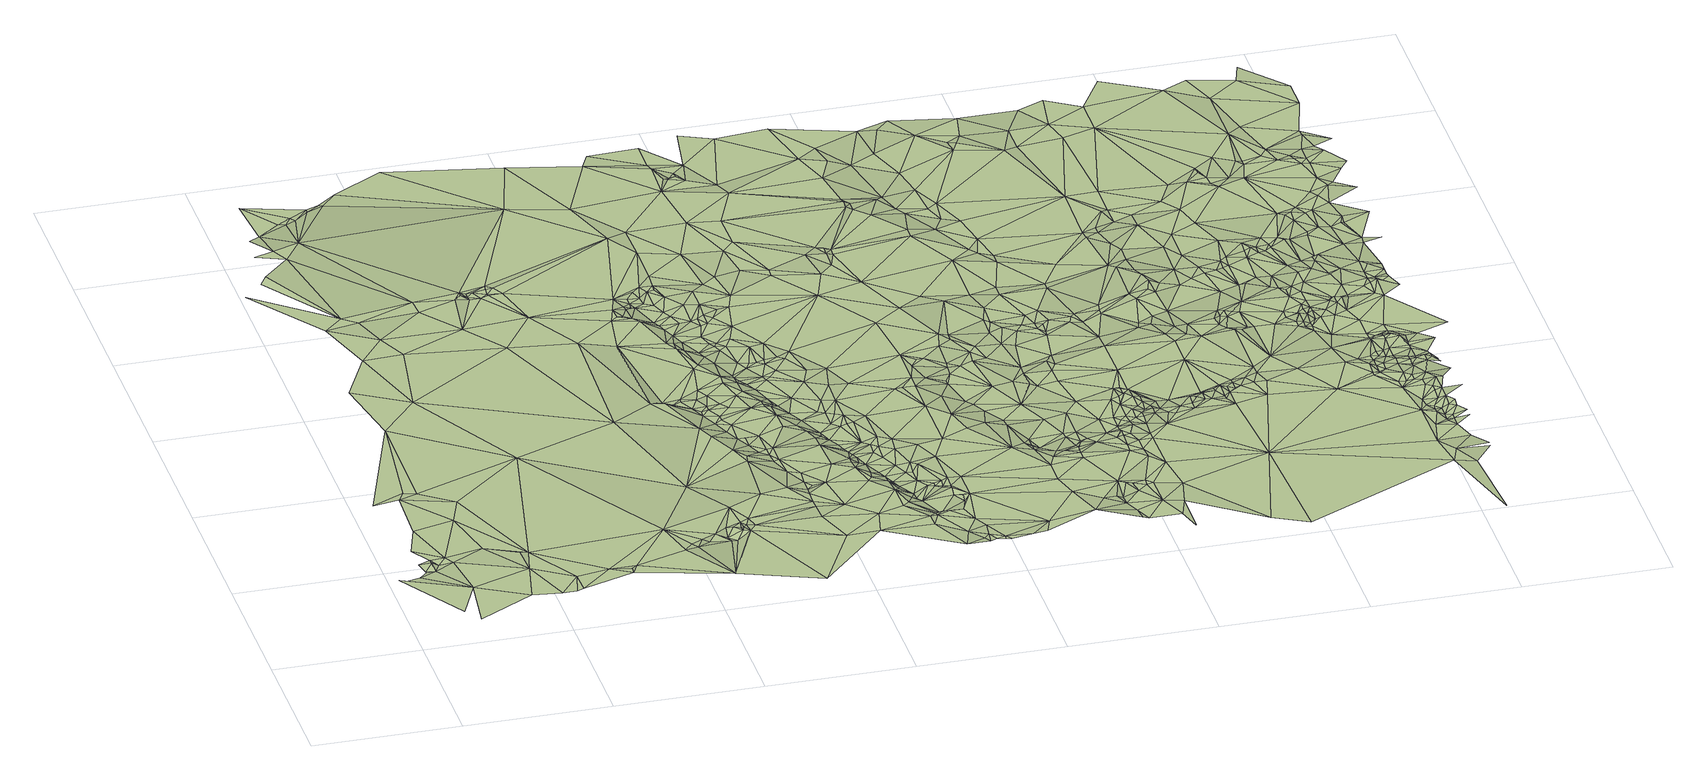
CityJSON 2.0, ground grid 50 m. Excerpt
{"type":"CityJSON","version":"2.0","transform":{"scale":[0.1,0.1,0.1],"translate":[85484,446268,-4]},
"CityObjects":{
"terrain1":{"type":"TINRelief","geometry":[{"type":"CompositeSurface","lod":"1","boundaries":[[[0,1,2]],[[0,3,4]],[[5,6,3]],[[7,8,9]],[[5,9,6]],[[10,8,7]],[[7,9,5]],[[5,3,0]],[[11,7,5]],[[11,10,7]],[[10,12,13]],[[11,12,10]],[[11,5,14]],[[15,13,12]],[[14,5,0]],[[11,14,12]],[[16,0,17]],[[18,19,20]],[[21,12,14]],[[22,15,12]],[[14,0,23]],[[22,20,15]],[[21,22,12]],[[16,23,0]],[[18,20,24]],[[25,19,18]],[[21,14,23]],[[24,20,26]],[[26,20,22]],[[25,18,24]],[[16,27,23]],[[28,22,21]],[[29,21,23]],[[28,21,29]],[[26,22,28]],[[28,29,23]],[[23,27,30]],[[28,23,30]],[[27,31,30]],[[31,32,30]],[[33,24,26]],[[33,25,24]],[[28,30,34]],[[35,36,25]],[[34,30,32]],[[33,26,28]],[[35,37,36]],[[34,32,38]],[[35,25,33]],[[39,40,41]],[[40,42,43]],[[44,28,34]],[[34,38,45]],[[34,45,46]],[[37,47,39]],[[48,37,35]],[[38,46,45]],[[40,49,42]],[[44,33,28]],[[50,40,39]],[[49,51,52]],[[50,39,47]],[[48,47,37]],[[51,53,54]],[[44,34,46]],[[55,51,49]],[[55,53,51]],[[38,56,46]],[[57,49,40]],[[58,53,59]],[[50,57,40]],[[50,47,60]],[[55,61,53]],[[62,48,35]],[[59,53,61]],[[35,33,63]],[[44,46,64]],[[57,55,49]],[[48,65,47]],[[46,56,64]],[[66,58,59]],[[67,61,55]],[[66,59,61]],[[50,60,57]],[[68,58,66]],[[66,61,67]],[[69,67,55]],[[60,47,65]],[[44,64,70]],[[44,71,33]],[[72,70,64]],[[72,64,56]],[[44,70,73]],[[68,66,67]],[[62,35,63]],[[69,55,74]],[[72,73,70]],[[62,65,48]],[[68,67,69]],[[44,73,75]],[[76,55,57]],[[72,77,73]],[[63,33,71]],[[72,56,78]],[[68,69,79]],[[73,77,75]],[[80,57,60]],[[72,78,77]],[[69,74,79]],[[80,60,65]],[[44,75,81]],[[78,75,77]],[[82,78,56]],[[44,81,71]],[[83,75,78]],[[83,84,75]],[[85,82,56]],[[76,57,80]],[[79,74,86]],[[83,78,82]],[[83,87,84]],[[88,80,65]],[[81,75,84]],[[89,83,82]],[[90,85,56]],[[89,87,83]],[[91,84,87]],[[88,65,92]],[[62,93,65]],[[89,94,87]],[[76,80,95]],[[85,89,82]],[[88,95,80]],[[91,87,94]],[[81,84,91]],[[89,96,94]],[[85,96,89]],[[91,94,96]],[[76,95,97]],[[98,74,55]],[[88,97,95]],[[91,96,99]],[[85,99,96]],[[76,97,100]],[[92,65,93]],[[101,99,85]],[[102,91,99]],[[88,92,97]],[[100,97,103]],[[102,81,91]],[[76,98,55]],[[102,99,101]],[[103,97,92]],[[62,63,104]],[[76,100,105]],[[71,81,106]],[[100,103,105]],[[63,71,107]],[[103,92,108]],[[108,92,109]],[[103,108,110]],[[103,110,105]],[[62,104,93]],[[102,106,81]],[[92,93,109]],[[111,108,109]],[[110,108,112]],[[105,110,112]],[[98,86,74]],[[104,63,113]],[[111,112,108]],[[111,109,93]],[[114,101,85]],[[90,114,85]],[[63,107,113]],[[115,71,106]],[[116,102,101]],[[117,107,71]],[[118,117,71]],[[115,118,71]],[[119,106,102]],[[76,105,98]],[[113,120,121]],[[113,121,122]],[[107,120,113]],[[121,120,122]],[[123,101,114]],[[104,113,124]],[[116,101,123]],[[98,125,86]],[[120,126,122]],[[119,102,116]],[[124,113,122]],[[104,127,93]],[[115,106,128]],[[111,93,129]],[[107,130,120]],[[131,126,120]],[[132,122,126]],[[133,118,115]],[[117,134,107]],[[128,106,119]],[[90,135,114]],[[136,117,118]],[[131,120,130]],[[137,132,126]],[[131,137,126]],[[107,138,130]],[[104,124,127]],[[133,139,118]],[[107,134,138]],[[133,115,140]],[[136,134,117]],[[105,112,141]],[[115,128,142]],[[136,118,143]],[[144,132,137]],[[131,130,145]],[[111,141,112]],[[144,137,131]],[[143,118,139]],[[93,127,146]],[[128,119,147]],[[131,145,148]],[[145,130,149]],[[115,142,140]],[[150,122,132]],[[124,122,150]],[[130,138,151]],[[133,152,139]],[[128,147,153]],[[144,131,148]],[[133,140,152]],[[154,138,134]],[[149,130,151]],[[148,145,149]],[[136,154,134]],[[151,138,155]],[[144,156,132]],[[154,155,138]],[[116,123,157]],[[136,143,158]],[[93,146,129]],[[128,153,159]],[[128,159,142]],[[119,116,157]],[[143,139,160]],[[147,119,157]],[[144,148,161]],[[162,123,114]],[[160,139,152]],[[136,158,163]],[[136,163,154]],[[164,148,149]],[[140,142,165]],[[158,143,163]],[[152,140,165]],[[166,149,151]],[[143,160,163]],[[144,161,156]],[[167,159,153]],[[168,142,159]],[[168,165,142]],[[169,153,147]],[[150,132,156]],[[160,152,170]],[[170,152,165]],[[164,161,148]],[[124,171,127]],[[166,164,149]],[[163,160,170]],[[167,153,169]],[[172,151,155]],[[169,147,157]],[[172,155,154]],[[157,123,162]],[[167,169,159]],[[168,159,169]],[[162,114,135]],[[146,127,173]],[[105,141,98]],[[124,150,174]],[[124,175,171]],[[173,127,176]],[[124,174,175]],[[166,151,172]],[[177,156,161]],[[111,129,141]],[[146,173,178]],[[179,161,164]],[[180,125,98]],[[168,181,165]],[[182,154,163]],[[173,176,178]],[[176,127,171]],[[166,179,164]],[[163,170,183]],[[184,170,165]],[[146,178,185]],[[186,150,156]],[[168,169,181]],[[185,178,176]],[[146,187,129]],[[177,161,179]],[[146,185,187]],[[172,154,182]],[[186,156,177]],[[166,172,179]],[[188,174,150]],[[189,169,157]],[[175,174,190]],[[176,171,191]],[[188,150,186]],[[185,176,192]],[[193,129,187]],[[182,163,183]],[[187,185,194]],[[184,165,181]],[[188,195,174]],[[196,171,175]],[[195,190,174]],[[197,183,170]],[[198,129,193]],[[193,187,194]],[[199,175,190]],[[176,191,192]],[[177,179,200]],[[194,185,192]],[[172,201,179]],[[202,191,171]],[[203,157,162]],[[202,171,196]],[[196,175,199]],[[204,190,195]],[[205,195,188]],[[206,170,184]],[[198,207,129]],[[193,194,192]],[[208,181,169]],[[162,135,209]],[[186,177,210]],[[197,170,206]],[[188,186,211]],[[201,200,179]],[[210,177,200]],[[172,182,212]],[[172,212,213]],[[204,199,190]],[[172,213,201]],[[204,195,214]],[[205,188,211]],[[198,193,215]],[[193,192,216]],[[205,214,195]],[[189,208,169]],[[207,217,129]],[[186,210,218]],[[219,182,183]],[[189,157,203]],[[211,186,220]],[[198,215,207]],[[221,212,182]],[[221,213,212]],[[186,218,220]],[[222,192,191]],[[193,216,215]],[[216,192,223]],[[224,191,202]],[[210,200,225]],[[219,183,197]],[[226,200,201]],[[227,202,196]],[[227,196,199]],[[228,201,213]],[[218,210,229]],[[223,192,230]],[[221,228,213]],[[209,135,231]],[[204,232,199]],[[229,210,233]],[[231,135,234]],[[235,184,181]],[[226,225,200]],[[221,182,236]],[[230,192,222]],[[204,214,237]],[[208,238,181]],[[215,217,207]],[[203,162,239]],[[226,201,228]],[[210,225,233]],[[224,222,191]],[[219,240,182]],[[216,223,230]],[[162,209,239]],[[205,241,214]],[[235,181,238]],[[227,224,202]],[[215,216,242]],[[205,211,241]],[[221,243,228]],[[180,98,244]],[[236,182,240]],[[221,236,243]],[[211,220,245]],[[216,230,242]],[[215,242,217]],[[197,206,246]],[[226,228,243]],[[219,197,247]],[[248,129,217]],[[220,218,249]],[[206,184,250]],[[189,251,208]],[[227,199,252]],[[204,237,232]],[[218,229,253]],[[98,141,244]],[[214,254,237]],[[214,241,254]],[[219,247,240]],[[232,255,199]],[[253,229,233]],[[256,238,208]],[[197,246,247]],[[235,257,184]],[[258,208,251]],[[211,245,241]],[[246,206,250]],[[252,199,255]],[[259,230,222]],[[233,225,260]],[[250,184,261]],[[256,235,238]],[[189,262,251]],[[263,261,184]],[[259,242,230]],[[227,252,224]],[[217,242,264]],[[220,249,245]],[[248,141,129]],[[257,263,184]],[[265,225,226]],[[266,203,239]],[[265,226,243]],[[218,253,249]],[[267,222,224]],[[268,208,258]],[[268,256,208]],[[189,203,262]],[[247,246,250]],[[265,243,236]],[[269,232,237]],[[270,264,242]],[[256,271,235]],[[259,270,242]],[[269,237,254]],[[258,251,272]],[[217,264,273]],[[235,274,257]],[[266,239,275]],[[253,233,260]],[[271,274,235]],[[267,259,222]],[[252,267,224]],[[276,254,241]],[[209,275,239]],[[277,236,240]],[[276,241,245]],[[259,264,270]],[[260,225,265]],[[276,269,254]],[[262,272,251]],[[266,278,203]],[[268,271,256]],[[209,231,279]],[[280,240,247]],[[268,258,281]],[[282,245,249]],[[262,203,283]],[[232,284,255]],[[258,272,281]],[[252,255,285]],[[248,217,273]],[[286,247,250]],[[277,265,236]],[[231,234,287]],[[209,279,275]],[[266,288,278]],[[289,269,276]],[[203,290,283]],[[262,291,272]],[[203,278,290]],[[262,283,292]],[[255,284,285]],[[250,261,293]],[[279,231,287]],[[269,294,232]],[[282,249,295]],[[262,292,291]],[[296,253,260]],[[293,261,263]],[[257,293,263]],[[253,297,249]],[[266,275,298]],[[299,276,245]],[[252,285,300]],[[301,274,271]],[[299,245,282]],[[266,298,288]],[[252,300,267]],[[268,301,271]],[[302,264,259]],[[303,257,274]],[[290,292,283]],[[280,304,240]],[[304,277,240]],[[232,294,284]],[[285,284,305]],[[249,297,295]],[[288,306,278]],[[286,280,247]],[[278,306,290]],[[307,275,279]],[[302,259,267]],[[296,308,253]],[[268,281,309]],[[289,294,269]],[[299,289,276]],[[286,250,293]],[[272,309,281]],[[285,305,300]],[[299,282,295]],[[284,310,305]],[[298,275,307]],[[253,308,297]],[[291,311,272]],[[307,279,312]],[[260,265,313]],[[314,244,141]],[[287,234,315]],[[296,260,313]],[[316,291,292]],[[303,293,257]],[[295,297,317]],[[301,303,274]],[[318,273,264]],[[268,319,301]],[[320,265,277]],[[284,294,310]],[[290,316,292]],[[299,295,317]],[[302,267,300]],[[298,307,312]],[[268,309,319]],[[248,314,141]],[[288,321,306]],[[306,321,290]],[[279,287,322]],[[234,323,315]],[[305,310,324]],[[325,304,280]],[[296,313,308]],[[311,309,272]],[[180,244,326]],[[305,324,300]],[[320,277,304]],[[279,322,312]],[[327,280,286]],[[320,313,265]],[[316,311,291]],[[328,286,293]],[[299,329,289]],[[297,330,317]],[[302,318,264]],[[327,325,280]],[[289,329,294]],[[297,308,331]],[[299,317,329]],[[298,312,332]],[[288,298,333]],[[327,286,328]],[[319,334,301]],[[321,316,290]],[[287,315,335]],[[334,303,301]],[[336,248,273]],[[337,328,293]],[[338,304,325]],[[339,293,303]],[[310,294,340]],[[338,320,304]],[[317,330,329]],[[288,341,321]],[[297,331,330]],[[310,340,324]],[[337,327,328]],[[287,335,342]],[[335,315,323]],[[324,340,300]],[[337,293,339]],[[309,343,319]],[[322,287,342]],[[344,311,316]],[[334,339,303]],[[312,322,332]],[[345,308,313]],[[338,325,327]],[[343,334,319]],[[346,309,311]],[[288,347,341]],[[345,331,308]],[[298,332,348]],[[349,302,300]],[[346,311,344]],[[335,323,350]],[[351,316,321]],[[336,273,318]],[[336,314,248]],[[352,313,320]],[[288,353,347]],[[346,343,309]],[[288,333,353]],[[354,344,316]],[[355,327,337]],[[333,298,348]],[[352,320,338]],[[341,351,321]],[[356,329,330]],[[357,339,334]],[[358,316,351]],[[355,338,327]],[[356,330,331]],[[357,334,343]],[[355,337,339]],[[346,344,354]],[[349,300,340]],[[335,350,359]],[[342,335,359]],[[358,354,316]],[[349,318,302]],[[358,351,341]],[[345,356,331]],[[360,332,322]],[[361,341,347]],[[350,362,359]],[[358,341,361]],[[355,339,357]],[[345,313,363]],[[361,347,364]],[[365,244,314]],[[363,313,352]],[[360,348,332]],[[346,366,343]],[[359,362,367]],[[364,347,353]],[[333,348,368]],[[358,369,354]],[[358,361,369]],[[346,354,370]],[[357,343,366]],[[369,361,364]],[[333,360,353]],[[371,352,338]],[[333,368,360]],[[345,363,356]],[[364,353,360]],[[368,348,360]],[[336,318,372]],[[349,372,318]],[[369,370,354]],[[346,370,366]],[[359,367,373]],[[369,364,374]],[[322,342,375]],[[365,326,244]],[[374,364,360]],[[371,363,352]],[[336,376,314]],[[342,359,375]],[[369,374,370]],[[377,338,355]],[[294,329,378]],[[360,322,375]],[[294,378,340]],[[379,357,366]],[[380,355,357]],[[377,371,338]],[[381,372,349]],[[336,372,382]],[[356,378,329]],[[375,359,373]],[[379,366,370]],[[376,365,314]],[[378,349,340]],[[336,382,376]],[[381,382,372]],[[380,357,379]],[[375,373,383]],[[384,381,349]],[[385,386,326]],[[380,377,355]],[[387,356,363]],[[388,363,371]],[[374,360,389]],[[374,390,370]],[[391,326,365]],[[392,371,377]],[[379,370,390]],[[393,382,381]],[[394,376,382]],[[378,384,349]],[[360,375,395]],[[385,326,391]],[[393,381,384]],[[380,396,377]],[[393,394,382]],[[380,379,397]],[[398,386,385]],[[394,399,376]],[[387,378,356]],[[375,383,400]],[[388,371,392]],[[379,401,397]],[[392,377,396]],[[380,402,396]],[[391,365,403]],[[365,404,403]],[[360,395,389]],[[379,390,401]],[[388,387,363]],[[405,365,376]],[[392,396,402]],[[391,403,406]],[[365,407,404]],[[403,404,406]],[[374,408,390]],[[380,409,402]],[[380,397,409]],[[374,389,408]],[[405,376,399]],[[404,410,406]],[[391,406,411]],[[412,393,384]],[[413,394,393]],[[392,402,414]],[[404,407,410]],[[415,397,401]],[[385,391,416]],[[406,410,411]],[[395,375,400]],[[378,412,384]],[[417,407,365]],[[398,385,416]],[[410,407,411]],[[391,411,416]],[[388,392,418]],[[392,414,418]],[[415,401,390]],[[419,409,397]],[[420,399,394]],[[402,409,421]],[[402,421,414]],[[416,411,407]],[[405,417,365]],[[422,397,415]],[[388,418,423]],[[412,413,393]],[[419,397,424]],[[422,424,397]],[[419,421,409]],[[388,423,425]],[[425,423,418]],[[416,407,417]],[[420,394,413]],[[415,390,426]],[[427,418,414]],[[421,428,414]],[[390,408,429]],[[390,429,430]],[[426,390,430]],[[395,400,431]],[[432,414,428]],[[427,425,418]],[[387,433,378]],[[434,412,378]],[[435,422,415]],[[435,415,426]],[[388,425,436]],[[427,414,432]],[[437,430,429]],[[438,429,408]],[[388,439,387]],[[421,432,428]],[[440,430,437]],[[426,430,441]],[[441,430,440]],[[442,413,412]],[[389,395,443]],[[444,437,429]],[[444,440,437]],[[389,445,408]],[[434,378,433]],[[444,441,440]],[[446,425,427]],[[419,447,421]],[[419,424,447]],[[400,448,431]],[[438,449,429]],[[444,429,449]],[[436,425,446]],[[395,431,443]],[[434,442,412]],[[450,416,417]],[[451,424,422]],[[452,413,442]],[[388,436,439]],[[438,408,445]],[[420,413,452]],[[421,447,432]],[[453,454,400]],[[454,448,400]],[[451,422,435]],[[455,427,432]],[[438,456,449]],[[450,457,416]],[[405,399,458]],[[387,439,433]],[[435,426,459]],[[455,446,427]],[[426,441,459]],[[389,443,445]],[[448,460,431]],[[420,452,461]],[[462,452,442]],[[444,463,441]],[[434,462,442]],[[438,464,456]],[[420,465,399]],[[451,447,424]],[[455,432,447]],[[420,461,466]],[[443,431,460]],[[444,449,467]],[[466,461,452]],[[438,445,464]],[[466,452,462]],[[468,460,448]],[[453,469,454]],[[470,436,446]],[[471,449,456]],[[451,435,459]],[[470,446,455]],[[443,460,468]],[[472,417,405]],[[441,463,459]],[[439,436,473]],[[474,456,464]],[[444,467,463]],[[475,456,474]],[[455,447,476]],[[467,449,471]],[[475,471,456]],[[477,468,448]],[[470,473,436]],[[434,433,478]],[[443,468,479]],[[480,439,473]],[[470,455,476]],[[481,448,454]],[[481,454,469]],[[477,479,468]],[[482,447,451]],[[482,476,447]],[[443,479,483]],[[484,471,475]],[[485,474,464]],[[420,466,465]],[[439,486,433]],[[480,473,487]],[[488,467,471]],[[485,475,474]],[[481,477,448]],[[399,465,458]],[[450,417,472]],[[488,471,484]],[[470,487,473]],[[477,483,479]],[[489,463,467]],[[451,459,490]],[[470,476,491]],[[492,464,445]],[[488,489,467]],[[485,484,475]],[[480,486,439]],[[492,445,443]],[[493,443,483]],[[490,459,463]],[[494,488,484]],[[495,481,469]],[[482,451,496]],[[470,491,487]],[[478,433,486]],[[497,483,477]],[[494,489,488]],[[434,498,462]],[[490,463,489]],[[485,494,484]],[[466,462,498]],[[451,499,496]],[[482,500,476]],[[481,497,477]],[[493,483,497]],[[492,485,464]],[[476,500,491]],[[480,487,501]],[[405,458,502]],[[405,502,503]],[[482,496,504]],[[451,490,505]],[[481,506,497]],[[494,507,489]],[[508,443,493]],[[472,405,503]],[[451,505,499]],[[493,497,506]],[[487,491,509]],[[485,507,494]],[[482,504,500]],[[510,481,495]],[[511,486,480]],[[510,495,512]],[[434,478,513]],[[499,504,496]],[[466,514,465]],[[490,489,515]],[[508,492,443]],[[511,480,501]],[[509,491,500]],[[501,487,509]],[[466,516,514]],[[515,489,507]],[[517,507,485]],[[518,506,481]],[[519,485,492]],[[519,517,485]],[[518,481,510]],[[520,493,506]],[[521,478,486]],[[522,504,499]],[[505,490,515]],[[523,450,472]],[[466,524,516]],[[505,525,499]],[[526,507,517]],[[527,500,504]],[[520,508,493]],[[528,509,500]],[[519,529,517]],[[519,492,530]],[[466,498,524]],[[525,522,499]],[[434,513,498]],[[520,506,518]],[[501,509,531]],[[511,501,532]],[[526,517,529]],[[515,507,533]],[[526,534,507]],[[511,535,486]],[[508,530,492]],[[507,534,533]],[[536,458,465]],[[532,501,531]],[[536,465,514]],[[527,504,522]],[[519,537,529]],[[536,502,458]],[[526,529,538]],[[519,530,537]],[[526,538,534]],[[521,486,535]],[[511,532,535]],[[520,530,508]],[[515,533,539]],[[529,537,538]],[[521,513,478]],[[540,509,528]],[[528,500,541]],[[540,531,509]],[[542,505,515]],[[534,543,533]],[[534,538,543]],[[541,500,527]],[[533,544,539]],[[545,518,510]],[[542,515,539]],[[532,531,546]],[[520,547,530]],[[530,547,537]],[[548,502,536]],[[549,525,505]],[[548,536,514]],[[550,527,522]],[[538,537,551]],[[533,552,544]],[[533,543,552]],[[472,503,553]],[[548,514,516]],[[523,472,554]],[[538,551,543]],[[555,503,502]],[[539,544,556]],[[532,557,535]],[[540,546,531]],[[541,527,550]],[[537,547,551]],[[544,552,556]],[[521,535,558]],[[542,559,505]],[[560,539,556]],[[472,553,554]],[[543,561,552]],[[562,540,528]],[[532,546,557]],[[542,539,560]],[[543,551,561]],[[552,563,556]],[[564,522,525]],[[562,528,541]],[[555,502,548]],[[549,505,559]],[[552,561,563]],[[524,565,516]],[[566,548,516]],[[567,553,503]],[[540,568,546]],[[569,556,563]],[[569,560,556]],[[557,558,535]],[[564,550,522]],[[521,570,513]],[[542,560,571]],[[563,561,572]],[[566,516,565]],[[521,558,570]],[[555,567,503]],[[569,563,573]],[[563,572,573]],[[562,568,540]],[[574,551,547]],[[498,575,524]],[[542,571,559]],[[569,576,560]],[[577,571,560]],[[564,525,549]],[[557,546,578]],[[574,561,551]],[[546,568,578]],[[554,553,567]],[[566,555,548]],[[579,572,561]],[[513,580,498]],[[581,569,573]],[[582,577,560]],[[583,559,571]],[[582,560,576]],[[583,571,577]],[[579,573,572]],[[584,520,518]],[[581,576,569]],[[585,541,550]],[[575,565,524]],[[523,554,586]],[[562,587,568]],[[568,588,578]],[[589,559,583]],[[590,549,559]],[[557,591,558]],[[568,587,588]],[[574,579,561]],[[557,578,591]],[[590,559,589]],[[498,580,575]],[[592,583,577]],[[593,581,573]],[[592,577,582]],[[593,573,579]],[[594,582,576]],[[592,589,583]],[[594,576,581]],[[584,547,520]],[[578,588,595]],[[596,590,589]],[[570,597,513]],[[587,595,588]],[[596,589,592]],[[598,582,594]],[[598,592,582]],[[578,595,591]],[[599,594,581]],[[566,565,600]],[[564,549,590]],[[599,581,593]],[[584,518,545]],[[601,562,541]],[[513,602,580]],[[603,555,566]],[[564,585,550]],[[604,593,579]],[[605,587,562]],[[586,554,567]],[[606,579,574]],[[564,590,596]],[[575,607,565]],[[604,599,593]],[[598,594,608]],[[513,597,602]],[[608,596,592]],[[598,608,592]],[[555,609,567]],[[608,594,599]],[[610,570,558]],[[606,604,579]],[[605,595,587]],[[558,591,611]],[[608,599,604]],[[607,600,565]],[[584,574,547]],[[603,566,600]],[[612,606,574]],[[591,595,613]],[[575,580,614]],[[601,541,585]],[[615,596,608]],[[603,609,555]],[[614,580,602]],[[615,608,604]],[[610,597,570]],[[601,605,562]],[[616,604,606]],[[575,617,607]],[[618,567,609]],[[619,602,597]],[[605,613,595]],[[586,567,618]],[[575,614,617]],[[610,558,611]],[[620,612,574]],[[616,606,612]],[[619,614,602]],[[616,615,604]],[[591,613,621]],[[607,622,600]],[[591,621,611]],[[584,545,623]],[[603,600,622]],[[617,622,607]],[[624,613,605]],[[620,616,612]],[[601,624,605]],[[625,564,596]],[[624,621,613]],[[626,615,616]],[[625,596,615]],[[627,619,597]],[[628,616,620]],[[629,586,618]],[[628,626,616]],[[630,615,626]],[[631,620,574]],[[610,627,597]],[[632,621,624]],[[633,611,621]],[[634,624,601]],[[635,585,564]],[[636,615,630]],[[637,601,585]],[[584,631,574]],[[638,618,609]],[[639,626,628]],[[640,628,620]],[[639,630,626]],[[603,641,609]],[[640,639,628]],[[603,622,641]],[[629,642,586]],[[633,621,632]],[[632,624,634]],[[643,630,639]],[[640,620,644]],[[629,618,638]],[[636,630,643]],[[625,615,636]],[[643,639,640]],[[637,634,601]],[[645,614,619]],[[646,610,611]],[[643,640,644]],[[631,644,620]],[[635,564,625]],[[637,585,647]],[[648,636,643]],[[648,643,644]],[[649,617,614]],[[649,622,617]],[[629,638,642]],[[633,646,611]],[[635,647,585]],[[638,609,641]],[[650,636,648]],[[645,619,627]],[[646,627,610]],[[648,644,651]],[[637,652,634]],[[651,644,653]],[[631,653,644]],[[654,632,634]],[[655,636,650]],[[654,633,632]],[[655,625,636]],[[656,650,648]],[[656,648,651]],[[657,651,653]],[[655,650,656]],[[631,657,653]],[[658,652,637]],[[659,634,652]],[[656,651,657]],[[660,631,584]],[[658,637,647]],[[661,655,656]],[[661,656,657]],[[662,625,655]],[[659,654,634]],[[663,641,622]],[[664,655,661]],[[665,661,657]],[[666,652,658]],[[667,633,654]],[[638,641,668]],[[662,655,664]],[[660,657,631]],[[664,661,665]],[[658,647,669]],[[584,623,670]],[[671,665,657]],[[672,642,638]],[[667,646,633]],[[673,647,635]],[[666,659,652]],[[674,635,625]],[[649,614,645]],[[646,675,627]],[[671,664,665]],[[666,658,669]],[[638,668,676]],[[673,669,647]],[[671,657,660]],[[677,668,641]],[[645,627,675]],[[678,662,664]],[[679,625,662]],[[649,663,622]],[[678,664,671]],[[674,673,635]],[[666,680,659]],[[666,669,680]],[[659,681,654]],[[676,668,677]],[[679,674,625]],[[682,678,671]],[[683,669,673]],[[672,638,676]],[[682,671,660]],[[667,654,684]],[[679,662,678]],[[663,677,641]],[[680,669,683]],[[683,673,674]],[[654,681,685]],[[686,659,680]],[[687,660,584]],[[686,681,659]],[[688,646,667]],[[654,685,684]],[[689,678,682]],[[690,682,660]],[[646,691,675]],[[663,676,677]],[[667,684,692]],[[688,667,692]],[[679,678,689]],[[690,689,682]],[[645,675,693]],[[686,685,681]],[[688,694,646]],[[646,694,691]],[[683,674,695]],[[691,693,675]],[[696,685,686]],[[696,684,685]],[[645,693,697]],[[698,680,683]],[[699,674,679]],[[700,686,680]],[[701,695,674]],[[702,683,695]],[[703,672,676]],[[704,679,689]],[[699,701,674]],[[705,692,684]],[[645,697,706]],[[700,696,686]],[[703,676,663]],[[705,688,692]],[[649,645,706]],[[698,683,702]],[[690,660,687]],[[707,689,690]],[[705,684,696]],[[708,697,693]],[[649,709,663]],[[704,699,679]],[[710,693,691]],[[688,711,694]],[[710,691,694]],[[712,702,695]],[[707,704,689]],[[713,695,701]],[[703,663,709]],[[708,706,697]],[[705,696,700]],[[714,700,680]],[[715,701,699]],[[714,680,698]],[[712,698,702]],[[713,712,695]],[[716,687,584]],[[704,715,699]],[[649,706,717]],[[710,708,693]],[[705,711,688]],[[715,718,701]],[[584,670,719]],[[713,701,718]],[[720,698,712]],[[707,690,687]],[[720,712,713]],[[717,706,708]],[[721,649,717]],[[722,715,704]],[[711,710,694]],[[723,672,703]],[[724,705,700]],[[720,713,725]],[[716,584,719]],[[722,718,715]],[[649,726,709]],[[727,713,718]],[[727,725,713]],[[728,717,708]],[[729,698,720]],[[714,724,700]],[[727,718,722]],[[728,708,710]],[[729,720,725]],[[730,703,709]],[[731,705,724]],[[732,711,705]],[[721,726,649]],[[733,722,704]],[[729,714,698]],[[727,729,725]],[[731,732,705]],[[734,704,707]],[[735,724,714]],[[727,722,733]],[[736,710,711]],[[735,731,724]],[[732,736,711]],[[723,703,730]],[[737,733,704]],[[726,730,709]],[[738,707,687]],[[739,721,717]],[[739,717,728]],[[729,740,714]],[[735,714,740]],[[741,731,735]],[[742,729,727]],[[731,743,732]],[[742,727,733]],[[744,728,710]],[[745,737,704]],[[734,745,704]],[[741,735,740]],[[744,710,736]],[[738,734,707]],[[741,743,731]],[[746,740,729]],[[732,747,736]],[[748,749,733]],[[748,733,737]],[[750,741,740]],[[742,733,749]],[[721,751,726]],[[738,687,752]],[[753,723,730]],[[750,743,741]],[[732,743,747]],[[754,746,729]],[[744,739,728]],[[750,740,755]],[[752,687,756]],[[757,758,670]],[[759,719,670]],[[742,760,729]],[[750,755,743]],[[761,748,737]],[[762,721,739]],[[763,756,687]],[[746,764,740]],[[765,749,748]],[[751,730,726]],[[761,737,766]],[[716,763,687]],[[767,744,736]],[[754,729,768]],[[747,767,736]],[[742,749,769]],[[745,766,737]],[[758,759,670]],[[740,764,755]],[[743,755,770]],[[765,748,761]],[[729,760,768]],[[765,769,749]],[[762,751,721]],[[771,734,738]],[[772,761,766]],[[743,770,747]],[[745,773,766]],[[754,764,746]],[[772,766,773]],[[774,716,719]],[[775,745,734]],[[776,765,761]],[[776,761,772]],[[738,752,777]],[[778,742,769]],[[771,738,777]],[[779,719,759]],[[775,773,745]],[[776,769,765]],[[755,780,770]],[[781,753,730]],[[782,772,773]],[[755,764,780]],[[774,719,783]],[[784,752,756]],[[778,760,742]],[[785,769,776]],[[782,776,772]],[[786,777,752]],[[786,752,784]],[[781,730,751]],[[758,787,759]],[[785,778,769]],[[754,788,764]],[[770,789,747]],[[790,773,775]],[[791,716,774]],[[790,782,773]],[[792,784,756]],[[793,776,782]],[[754,768,788]],[[771,777,794]],[[785,776,795]],[[786,796,777]],[[771,797,734]],[[770,780,798]],[[792,756,763]],[[783,719,779]],[[795,776,793]],[[768,760,799]],[[786,784,800]],[[775,734,801]],[[764,788,780]],[[802,763,716]],[[777,796,794]],[[770,798,789]],[[803,778,785]],[[804,802,716]],[[791,774,805]],[[786,800,796]],[[804,716,806]],[[774,807,805]],[[808,739,744]],[[803,785,795]],[[790,793,782]],[[771,794,809]],[[791,806,716]],[[774,783,807]],[[810,768,799]],[[811,760,778]],[[810,788,768]],[[810,799,760]],[[779,759,812]],[[803,811,778]],[[796,813,794]],[[796,800,813]],[[814,767,747]],[[815,784,792]],[[800,784,815]],[[816,792,763]],[[808,762,739]],[[817,795,793]],[[804,806,818]],[[819,790,775]],[[817,793,790]],[[820,760,811]],[[803,795,817]],[[791,805,821]],[[771,809,797]],[[820,810,760]],[[780,822,798]],[[794,823,809]],[[791,824,806]],[[807,825,805]],[[802,826,763]],[[734,797,801]],[[804,827,802]],[[816,763,828]],[[816,815,792]],[[791,821,824]],[[806,824,818]],[[807,783,825]],[[829,744,767]],[[804,818,827]],[[798,822,789]],[[794,813,830]],[[805,831,821]],[[800,832,813]],[[814,747,789]],[[809,823,833]],[[780,834,822]],[[794,830,823]],[[805,825,831]],[[835,811,803]],[[819,817,790]],[[828,763,836]],[[837,780,788]],[[800,815,832]],[[763,826,836]],[[838,815,816]],[[839,824,821]],[[835,803,817]],[[838,816,828]],[[809,833,797]],[[840,788,810]],[[841,775,801]],[[802,827,842]],[[822,843,789]],[[818,824,844]],[[802,845,826]],[[846,810,820]],[[819,775,847]],[[848,820,811]],[[849,830,813]],[[783,850,825]],[[851,821,831]],[[802,842,845]],[[849,813,832]],[[818,844,827]],[[823,852,833]],[[837,834,780]],[[822,834,843]],[[851,839,821]],[[823,830,852]],[[847,775,841]],[[762,853,751]],[[839,844,824]],[[825,854,831]],[[833,852,797]],[[848,811,835]],[[838,855,815]],[[843,814,789]],[[856,817,819]],[[840,810,846]],[[832,815,855]],[[838,828,857]],[[840,837,788]],[[834,858,843]],[[829,808,744]],[[849,859,830]],[[827,860,842]],[[828,836,857]],[[851,831,854]],[[827,844,860]],[[835,817,856]],[[830,861,852]],[[839,862,844]],[[846,820,863]],[[851,862,839]],[[842,860,845]],[[864,836,826]],[[830,859,861]],[[848,863,820]],[[837,858,834]],[[864,826,845]],[[797,865,801]],[[849,832,866]],[[838,857,855]],[[797,852,867]],[[808,853,762]],[[841,801,865]],[[832,855,868]],[[856,819,869]],[[870,843,858]],[[849,871,859]],[[864,845,860]],[[864,857,836]],[[848,835,872]],[[819,847,869]],[[832,868,866]],[[852,861,867]],[[797,873,865]],[[870,814,843]],[[835,856,872]],[[837,874,858]],[[797,867,873]],[[875,767,814]],[[849,866,871]],[[848,872,863]],[[870,858,874]],[[876,840,846]],[[844,877,860]],[[859,878,861]],[[879,864,860]],[[856,869,880]],[[865,873,881]],[[856,880,872]],[[841,865,882]],[[855,857,883]],[[879,857,864]],[[876,837,840]],[[868,855,883]],[[872,880,863]],[[875,829,767]],[[868,884,866]],[[885,847,841]],[[859,871,878]],[[886,874,837]],[[887,873,867]],[[861,888,867]],[[866,884,871]],[[846,863,889]],[[870,890,814]],[[865,881,882]],[[873,891,881]],[[870,874,890]],[[892,781,751]],[[808,893,853]],[[868,883,884]],[[808,894,893]],[[808,895,894]],[[880,869,896]],[[829,895,808]],[[887,891,873]],[[897,751,853]],[[876,886,837]],[[898,863,880]],[[885,841,882]],[[871,884,899]],[[887,867,888]],[[876,846,900]],[[861,901,888]],[[881,891,882]],[[861,878,901]],[[871,899,878]],[[886,902,874]],[[879,903,857]],[[902,890,874]],[[846,889,900]],[[887,904,891]],[[884,905,899]],[[884,883,905]],[[898,880,896]],[[857,903,883]],[[887,888,904]],[[898,889,863]],[[894,853,893]],[[891,904,882]],[[905,883,906]],[[907,869,847]],[[888,901,908]],[[899,905,909]],[[875,814,890]],[[876,910,886]],[[899,911,878]],[[882,904,912]],[[888,912,904]],[[913,896,869]],[[888,908,912]],[[876,900,914]],[[906,883,915]],[[916,905,906]],[[917,902,886]],[[878,911,901]],[[917,890,902]],[[876,914,910]],[[918,894,895]],[[918,895,829]],[[899,909,911]],[[916,909,905]],[[886,910,919]],[[907,847,885]],[[894,897,853]],[[885,882,920]],[[917,886,921]],[[916,906,922]],[[923,781,892]],[[913,898,896]],[[886,919,921]],[[882,912,920]],[[924,889,898]],[[908,920,912]],[[900,889,925]],[[900,925,914]],[[901,926,908]],[[910,914,925]],[[917,927,890]],[[928,751,897]],[[910,929,919]],[[918,897,894]],[[901,911,926]],[[907,913,869]],[[919,929,921]],[[875,890,930]],[[931,918,829]],[[910,925,929]],[[913,924,898]],[[875,931,829]],[[917,921,932]],[[908,926,920]],[[927,930,890]],[[889,933,925]],[[924,933,889]],[[928,892,751]],[[917,932,934]],[[917,934,927]],[[935,924,913]],[[885,920,936]],[[918,937,897]],[[875,930,938]],[[929,925,939]],[[921,929,940]],[[935,933,924]],[[927,938,930]],[[907,885,936]],[[931,941,918]],[[935,913,942]],[[943,931,875]],[[944,925,933]],[[907,942,913]],[[921,940,932]],[[943,875,938]],[[918,941,937]],[[944,939,925]],[[935,942,933]],[[945,934,932]],[[945,927,934]],[[946,938,927]],[[929,939,940]],[[933,942,947]],[[944,933,947]],[[945,946,927]],[[928,897,937]],[[946,943,938]],[[907,948,942]],[[942,949,947]],[[940,945,932]],[[950,937,941]],[[951,939,944]],[[942,948,949]],[[952,944,947]],[[947,949,953]],[[954,931,943]],[[946,955,943]],[[928,937,950]],[[952,951,944]],[[945,955,946]],[[931,956,941]],[[947,953,957]],[[949,948,953]],[[951,958,939]],[[940,959,945]],[[952,947,957]],[[960,950,941]],[[945,959,955]],[[961,940,939]],[[952,958,951]],[[962,943,955]],[[960,928,950]],[[961,939,958]],[[940,963,959]],[[962,954,943]],[[960,941,956]],[[964,955,959]],[[965,931,954]],[[961,963,940]],[[966,892,928]],[[931,967,956]],[[963,968,959]],[[960,969,928]],[[964,959,968]],[[962,955,970]],[[964,970,955]],[[971,892,966]],[[965,967,931]],[[969,972,928]],[[963,973,968]],[[966,928,972]],[[964,968,973]],[[960,956,969]],[[961,974,963]],[[962,975,954]],[[962,970,975]],[[976,969,956]],[[963,977,973]],[[965,954,975]],[[964,973,977]],[[978,976,956]],[[964,977,970]],[[967,978,956]],[[979,969,976]],[[980,972,969]],[[965,981,967]],[[982,965,975]],[[983,976,978]],[[984,971,966]],[[967,983,978]],[[970,985,975]],[[967,981,983]],[[979,976,983]],[[986,969,979]],[[982,975,985]],[[966,972,987]],[[965,988,981]],[[982,988,965]],[[980,969,986]],[[981,989,983]],[[989,979,983]],[[990,986,979]],[[987,972,980]],[[989,990,979]],[[981,988,991]],[[984,966,987]],[[981,991,989]],[[990,992,986]],[[980,986,992]],[[993,994,984]],[[993,984,987]]]}]}
},
"vertices":[
[247,310,30],[30,410,32],[182,170,29],[107,440,12],[53,430,11],[163,460,17],[133,460,15],[158,490,32],[115,490,32],[132,470,15],[157,510,31],[180,490,20],[205,510,32],[113,580,30],[229,490,24],[152,700,32],[417,220,28],[223,110,30],[180,940,32],[69,890,31],[160,910,28],[338,540,32],[294,740,29],[451,380,30],[224,930,31],[227,1340,32],[334,850,30],[514,200,32],[474,480,30],[445,480,35],[585,290,32],[562,200,32],[587,210,32],[590,1070,30],[697,310,31],[359,1500,28],[178,1610,28],[271,1790,31],[768,270,31],[203,2000,34],[269,2060,35],[6,2260,40],[94,2340,59],[73,2320,46],[927,510,32],[767,290,35],[788,310,31],[359,1910,29],[407,1800,30],[187,2430,60],[316,2020,35],[158,2490,59],[91,2470,58],[149,2630,35],[111,2610,35],[248,2520,60],[1081,180,31],[518,2110,31],[135,2830,30],[226,2690,35],[520,2040,33],[252,2690,31],[738,1760,27],[948,1210,30],[966,370,28],[630,1910,27],[273,2720,35],[288,2710,30],[337,2760,35],[336,2750,31],[993,400,31],[1061,730,45],[1012,390,22],[1033,420,30],[397,2780,29],[1081,440,31],[676,2130,32],[1058,420,16],[1131,420,10],[385,2780,33],[653,2090,32],[1166,590,33],[1150,420,9],[1123,440,11],[1123,470,30],[1195,430,33],[449,2830,34],[1148,470,30],[700,2090,25],[1173,440,32],[1356,80,29],[1177,490,31],[739,2090,25],[854,1930,27],[1170,460,31],[676,2110,33],[1181,460,31],[699,2110,24],[948,2600,36],[1191,470,31],[699,2130,25],[1218,460,33],[1209,510,31],[719,2130,25],[964,1730,28],[766,2150,31],[1285,650,31],[1196,1080,45],[764,2110,24],[764,2090,32],[767,2140,25],[810,2090,32],[788,2130,33],[1084,1270,45],[1487,330,28],[1292,840,45],[1437,530,30],[1219,1020,45],[1264,920,45],[1434,560,32],[1129,1260,45],[1105,1270,45],[1128,1290,29],[1440,470,27],[1081,1680,28],[627,2940,30],[1151,1270,24],[1104,1840,28],[1378,670,31],[1144,1970,28],[1237,1190,24],[1214,1240,24],[1191,1300,29],[1298,870,46],[1284,1070,24],[1597,330,31],[1306,1020,24],[1188,1290,25],[1262,1130,23],[1350,920,24],[1381,850,25],[1219,2330,40],[1407,780,24],[1330,970,24],[1238,1280,32],[1237,1210,27],[1126,1910,27],[1436,610,33],[1260,1230,32],[1259,1210,31],[1282,1480,28],[1284,1160,32],[1377,890,27],[1442,650,24],[1306,1100,30],[1284,1140,30],[1258,1340,30],[1530,520,30],[1330,1010,29],[1442,700,25],[1375,920,30],[1278,1300,30],[1621,440,28],[1374,1010,30],[1305,1240,30],[1398,850,29],[1327,1210,30],[1461,670,25],[1444,750,30],[1506,670,30],[1396,920,33],[1194,1820,24],[1394,1190,29],[1127,1860,28],[1262,1620,26],[1239,1660,27],[1172,1840,27],[1349,1370,28],[1148,1860,27],[1370,1280,29],[1015,2850,40],[1554,780,29],[1463,1130,28],[1464,1050,29],[1550,910,28],[1171,1910,21],[1352,1410,28],[1167,1930,20],[1301,1500,27],[1644,650,28],[1262,1660,23],[1240,1820,12],[1206,1930,10],[1192,1950,16],[1192,1930,13],[1284,1610,22],[1261,1770,11],[1531,1010,26],[1190,1970,23],[1278,1730,10],[1395,1300,28],[1438,1230,26],[1253,1800,11],[1710,580,24],[1296,1680,11],[1341,1570,13],[1547,960,26],[1215,2000,27],[1622,740,29],[1776,380,30],[1395,1370,22],[1360,1520,13],[1441,1190,28],[1440,1210,27],[1331,1600,12],[1231,1970,19],[1238,1950,10],[1243,2020,31],[1397,1410,16],[1508,1050,27],[1396,1430,13],[1461,1190,25],[1286,1880,10],[1239,1950,10],[1301,1850,11],[1446,1330,11],[1468,1260,12],[1318,1800,10],[1474,1210,17],[1410,1390,14],[1268,1930,11],[1777,330,28],[1364,1700,10],[1428,1370,11],[1846,180,29],[1621,810,24],[1512,1150,14],[1379,1650,10],[1619,780,27],[1710,470,27],[1538,1100,12],[1400,1600,10],[1263,2000,22],[1490,1210,11],[1151,2540,40],[1434,1510,10],[1572,980,16],[1577,1010,11],[1288,2220,39],[1453,1470,10],[1594,960,12],[1657,670,28],[1353,1790,18],[1488,1400,12],[1390,1630,11],[1376,1750,20],[1645,780,19],[1633,870,11],[1666,710,21],[1309,1950,25],[1495,1380,11],[1613,920,12],[1708,650,17],[1624,890,11],[1287,2020,30],[1544,1250,10],[1733,490,26],[1353,1880,29],[1668,780,11],[1398,1640,15],[1286,2000,26],[1650,830,12],[1706,690,12],[1288,2070,36],[1641,850,12],[1800,410,20],[1422,1610,16],[1602,1140,13],[1754,530,17],[1800,380,29],[1625,1060,10],[1694,720,12],[1467,1490,14],[1730,600,15],[1398,1750,26],[1375,1790,24],[1648,1030,14],[1870,260,26],[1783,510,11],[1443,1640,25],[1769,560,10],[1723,650,12],[1736,620,10],[1689,920,11],[1465,1700,33],[1489,1480,20],[1510,1390,15],[1511,1460,23],[1822,420,10],[1490,1570,28],[1400,1860,34],[1710,850,10],[1398,1940,37],[1711,890,16],[1623,1120,17],[1398,1800,30],[1771,530,11],[1823,400,30],[1535,1410,24],[1757,750,11],[1421,1770,32],[1778,700,10],[1845,400,29],[1602,1310,28],[1286,2360,36],[1914,220,18],[1799,640,11],[1513,1480,26],[1444,1980,34],[1731,810,10],[1626,1190,24],[1825,600,12],[1912,330,29],[1931,210,10],[1445,1810,37],[1647,1100,20],[1261,2800,36],[1671,1080,25],[1670,1030,20],[1535,1570,34],[1556,1480,31],[1578,1460,33],[1891,400,28],[1890,520,12],[1732,870,18],[1933,240,19],[1421,2180,36],[1691,1030,24],[1669,1170,28],[1740,920,25],[1488,1820,35],[1845,590,12],[1937,290,24],[1777,830,24],[1799,690,15],[1625,1370,34],[1802,740,21],[1867,580,10],[1913,470,15],[1511,1890,35],[1955,220,10],[1845,600,17],[1670,1260,34],[1889,540,28],[1823,720,24],[1737,1050,29],[1602,1500,33],[1782,890,27],[1869,600,24],[1982,220,16],[1935,490,27],[1869,580,14],[1980,210,11],[1691,1370,31],[1891,560,24],[1464,2580,38],[1850,830,30],[1999,200,15],[1913,490,27],[1892,610,25],[1887,740,30],[1736,1260,30],[1491,2020,32],[2071,200,22],[1934,600,29],[2138,260,26],[1489,2360,42],[1871,1190,30],[1781,1820,35],[1938,850,28],[1938,1060,29],[1579,2030,39],[1558,2160,41],[2116,200,27],[1668,1980,34],[1463,2760,33],[1288,2850,41],[1915,1600,37],[1939,1390,33],[2231,510,27],[2140,740,27],[1469,2730,36],[1940,1250,29],[1669,2010,39],[1601,2210,40],[2255,420,27],[1895,1190,31],[2005,990,30],[1463,2870,34],[1600,2350,39],[2298,290,27],[2030,890,30],[1938,1190,30],[1486,2640,45],[1503,2650,38],[1668,2510,41],[1509,2660,34],[1555,2630,38],[2232,600,28],[2006,1120,24],[1530,2660,39],[1532,2690,33],[1826,1950,34],[1803,2070,41],[1984,1240,25],[2097,920,25],[1575,2730,33],[1646,2580,35],[1961,1320,28],[2074,1080,15],[1848,2110,38],[2051,1210,10],[2119,1010,13],[1983,1350,33],[2096,1060,12],[2006,1350,32],[2164,900,17],[2073,1300,18],[2050,1230,10],[2208,720,21],[2188,770,20],[2344,360,24],[2074,1270,10],[2011,1670,39],[1938,1870,33],[2164,940,10],[2074,1410,35],[2210,750,17],[2253,650,27],[2090,1480,38],[2209,760,15],[2211,800,12],[1873,2000,33],[2413,450,26],[2232,740,12],[2344,620,28],[2074,1320,21],[2184,1160,10],[2412,330,12],[2275,700,16],[1712,2860,38],[2242,1020,13],[1872,2060,42],[2435,220,18],[2433,280,12],[2118,1310,11],[2299,680,25],[1603,2910,37],[2007,2360,44],[2289,910,12],[2389,370,19],[1870,2090,44],[1893,2060,35],[2326,810,12],[2343,650,28],[2008,2330,42],[1895,2090,36],[2330,790,9],[2410,370,10],[2458,220,11],[2165,1370,21],[2346,720,15],[1939,2670,37],[2120,1440,36],[2344,670,27],[2347,690,27],[2164,1330,12],[2470,400,10],[2095,1730,35],[2434,430,28],[2119,1470,35],[2528,320,11],[2253,1160,18],[2456,430,23],[2366,720,26],[2412,710,24],[2163,1690,31],[2187,1390,27],[2365,740,17],[2366,800,17],[2366,920,20],[2212,1340,10],[2500,630,25],[2502,440,22],[2389,740,23],[2568,220,12],[2299,1120,24],[2501,420,16],[2163,2110,35],[2321,1110,20],[2302,1250,11],[2253,1460,28],[2006,2390,35],[1984,2540,33],[2298,1200,19],[2413,980,22],[2523,420,21],[2457,760,22],[2548,580,26],[2278,1400,17],[2591,290,17],[2254,1540,31],[2592,140,11],[2255,1930,31],[2028,2320,35],[2456,850,22],[2075,2270,35],[2480,710,31],[2613,390,23],[2502,670,24],[2593,530,24],[2253,1710,29],[2390,1190,21],[1894,2880,37],[2164,2150,37],[2390,1120,22],[2501,740,36],[2390,1260,18],[2321,1390,12],[2502,720,30],[2545,630,24],[2300,1480,30],[2271,1520,33],[2503,790,22],[2500,760,29],[2275,1610,34],[2029,2360,35],[2546,690,23],[2525,720,33],[2503,850,22],[2344,1460,22],[2417,1300,11],[2524,960,23],[2545,760,41],[2523,830,22],[2829,110,21],[2367,1490,24],[2592,690,23],[2118,2370,30],[2548,1030,22],[2410,1230,20],[2591,720,23],[2547,810,23],[2028,2640,33],[2007,2720,38],[2142,2390,23],[2545,850,22],[2389,1530,34],[2344,1680,34],[2548,1020,27],[2545,920,24],[2591,770,33],[2436,1430,11],[2570,820,29],[2593,1140,22],[2187,2270,24],[2164,2300,27],[2097,2610,24],[2412,1460,22],[2571,870,32],[2345,1730,31],[2550,960,32],[2593,810,37],[2592,830,38],[2660,770,21],[2253,2140,28],[2594,890,29],[2569,960,41],[2410,1490,23],[2635,830,31],[2322,1980,34],[2613,870,25],[2591,940,36],[2569,980,29],[2928,510,21],[2592,1300,20],[2164,2790,38],[2435,1440,17],[2436,1480,24],[2568,1010,29],[2571,1030,22],[2435,1550,34],[2592,990,33],[2637,860,32],[2615,910,32],[2457,1490,29],[2592,1010,22],[2389,1880,34],[2613,940,34],[2636,890,25],[2265,2280,24],[2592,1370,14],[2345,1960,30],[2253,2400,28],[2659,860,27],[2524,1480,18],[2682,840,22],[2289,2210,23],[2660,920,21],[2232,2510,30],[2503,1710,33],[2501,1680,35],[2704,830,20],[2533,1500,26],[2365,2040,33],[2703,920,19],[2727,860,27],[2344,2170,29],[2187,2660,26],[2390,1930,30],[2772,850,18],[2546,1510,27],[2298,2300,29],[2948,50,21],[2568,1480,11],[2816,1150,21],[2771,910,29],[2568,1820,32],[2770,870,26],[2231,2790,34],[2771,920,21],[2905,840,21],[2636,1530,17],[2638,1550,25],[2637,1520,11],[2816,1270,22],[2815,940,19],[2727,1390,18],[2343,2740,26],[2793,900,29],[2817,890,21],[2436,2610,31],[2275,2830,39],[2815,920,28],[2839,890,21],[2703,2000,29],[2727,1770,34],[2795,1310,30],[2861,930,25],[2704,2230,33],[2860,950,21],[2884,900,18],[2738,1430,11],[2885,880,19],[2748,1590,26],[2883,970,19],[2883,950,28],[2907,920,18],[2771,1400,19],[2771,1580,13],[3018,870,20],[2905,950,22],[2928,990,19],[2592,2560,35],[2928,970,22],[2930,940,18],[2792,1460,12],[2749,1750,36],[2430,2670,26],[2839,1360,23],[3491,320,17],[2951,950,18],[2500,2810,25],[2863,1300,24],[2906,1280,22],[2705,1960,33],[2479,2700,26],[2457,2650,31],[2974,990,22],[3018,1050,20],[2847,1480,11],[2816,1610,23],[2997,960,18],[2884,1370,19],[2816,1690,34],[2828,1650,33],[2838,1600,15],[3243,850,19],[2794,1800,30],[3020,1010,23],[3040,960,18],[2771,1910,30],[2801,1720,35],[2749,1980,34],[2795,1860,33],[2982,1340,20],[2862,1640,23],[2751,2020,29],[2997,1420,24],[3018,1280,30],[2928,1630,10],[2997,1300,27],[2974,1370,27],[2636,2680,33],[3088,1100,22],[2929,1710,23],[2793,2110,33],[3153,1010,18],[2817,2040,29],[2637,2580,30],[2884,2000,32],[2930,1850,28],[2996,1390,22],[3019,1380,21],[3040,1550,15],[3040,1280,26],[3468,650,21],[2816,2120,29],[3064,1300,22],[3469,450,19],[3018,1420,21],[2817,2240,29],[3085,1300,19],[2702,2810,26],[2973,1660,12],[3040,1400,25],[2795,2600,29],[3064,1400,21],[2883,2070,28],[3086,1460,22],[2771,2690,32],[3009,1710,21],[2974,1780,29],[3155,1300,19],[3289,1100,23],[3021,1680,13],[2973,1910,34],[3222,1260,24],[3312,1010,18],[2995,2130,29],[3109,1580,12],[3063,1690,13],[3201,1370,19],[3088,1730,19],[3040,2060,32],[3266,1230,17],[3131,1580,15],[3108,1840,30],[3220,1280,30],[3199,1330,19],[3087,1700,11],[2907,2630,32],[3379,920,20],[2794,2850,27],[3199,1530,20],[3109,1710,11],[3380,910,16],[3580,0,17],[3559,290,21],[3513,380,23],[3245,1460,18],[3243,1280,26],[3042,2220,32],[3448,810,16],[3173,1610,13],[3244,1330,29],[3245,1260,19],[3064,1960,35],[3222,1510,24],[3243,1350,19],[3110,1750,20],[3356,1020,17],[3267,1280,17],[3268,1260,17],[3490,550,19],[3313,1190,18],[3267,1320,28],[3380,970,25],[3268,1400,19],[3582,460,17],[3178,1740,14],[2907,2770,31],[3288,1300,17],[3558,540,17],[3401,910,23],[3266,1370,19],[3400,920,20],[3625,380,17],[3221,1600,17],[3178,1810,29],[3310,1310,17],[3514,630,19],[3445,850,16],[3289,1340,27],[3402,1000,18],[3288,1360,28],[3401,960,21],[3425,1120,25],[3177,1770,21],[3243,1500,20],[3424,930,21],[3425,1140,17],[3490,720,16],[3288,1370,22],[3493,680,18],[3535,580,17],[3513,650,17],[3536,560,22],[3108,2230,28],[3400,1030,17],[3265,1510,23],[3289,1420,19],[3627,400,17],[3424,960,27],[3245,1830,25],[3469,880,29],[3469,840,20],[3333,1340,23],[3516,670,17],[3356,1310,17],[3288,1480,18],[3536,610,17],[3199,1780,26],[3425,1020,18],[3537,650,17],[3559,580,17],[3515,780,34],[3536,700,27],[3492,830,31],[3198,2170,32],[3446,1010,19],[3560,600,19],[3469,950,23],[3423,1050,18],[3220,1760,14],[3358,1380,30],[3513,810,37],[3290,1660,13],[3490,850,36],[3559,650,29],[3310,1600,20],[3423,1170,17],[3537,740,34],[3221,1790,18],[3560,690,37],[3535,760,39],[3310,1530,21],[3424,1260,17],[3357,1400,22],[3470,980,27],[3605,560,34],[3580,630,34],[3447,1050,18],[3153,2300,31],[3604,590,36],[3514,920,26],[3379,1370,25],[3536,850,39],[3246,1770,11],[3469,1010,19],[3560,740,40],[3470,1060,19],[3582,660,38],[3378,1410,21],[3558,810,40],[3447,1150,17],[3514,960,28],[3470,1110,25],[3513,940,20],[3401,1330,17],[3266,1800,16],[3513,990,22],[3378,1410,25],[3468,1120,32],[3267,1780,16],[3335,1960,30],[3356,1610,20],[3628,740,40],[3536,1040,20],[3582,810,40],[3402,1390,32],[3468,1150,20],[3493,1170,18],[3559,920,39],[3537,970,24],[3490,1210,19],[3340,1680,11],[3491,1120,36],[3515,1100,36],[3424,1490,19],[3299,1820,25],[3490,1140,27],[3179,2800,35],[3154,2270,34],[3175,2240,28],[3177,2200,29],[3423,1400,23],[3222,2350,34],[3425,1420,18],[3537,990,18],[3403,1550,26],[3535,1060,20],[3319,1810,20],[3627,880,22],[3514,1120,33],[3560,960,37],[3581,950,35],[3538,1390,19],[3537,1080,20],[3583,980,27],[3381,1660,17],[3582,1010,20],[3538,1120,23],[3514,1410,19],[3402,1570,19],[3604,920,29],[3580,970,35],[3337,1810,17],[3244,2220,28],[3380,1690,14],[3581,1130,19],[3390,1700,10],[3603,950,22],[2995,2920,28],[3491,1460,20],[3445,1580,23],[3628,1080,22],[3378,1910,26],[3310,2480,35],[3402,1700,14],[3356,1940,32],[3288,2200,33],[3401,1830,13],[3515,1510,18],[3403,1840,18],[3513,1460,29],[3693,1170,20],[3289,2310,34],[3378,1950,35],[3514,1610,24],[3499,1750,10],[3311,2290,29],[3536,1470,33],[3401,1980,30],[3515,1550,18],[3446,1860,19],[3423,1940,30],[3538,1510,18],[3605,1440,19],[3559,1480,21],[3310,2310,29],[3536,1590,23],[3582,1550,18],[3581,1490,27],[3469,2060,33],[3447,1950,31],[3423,2290,28],[3581,1520,19],[3583,1590,17],[3487,1860,14],[3379,2330,28],[3560,1730,18],[3491,2040,29],[3565,1770,13],[3536,1910,19],[3514,2140,33],[3312,2720,30],[3491,2250,29],[3524,1880,14],[3401,2360,32],[3514,1990,28],[3267,2850,31],[3358,2520,31],[3535,1880,11],[3627,1750,18],[3537,2090,33],[3468,2310,27],[3632,1930,10],[3475,2280,33],[3515,2340,28],[3535,2450,30],[3517,2240,33],[3559,2110,29],[3513,2270,32],[3424,2810,30],[3626,2060,29],[3537,2420,34],[3582,2620,30],[3608,2190,29],[3581,2310,32],[3558,2350,27],[3634,2220,33],[3626,2380,28],[3581,2730,31],[3445,2880,36]
]}
